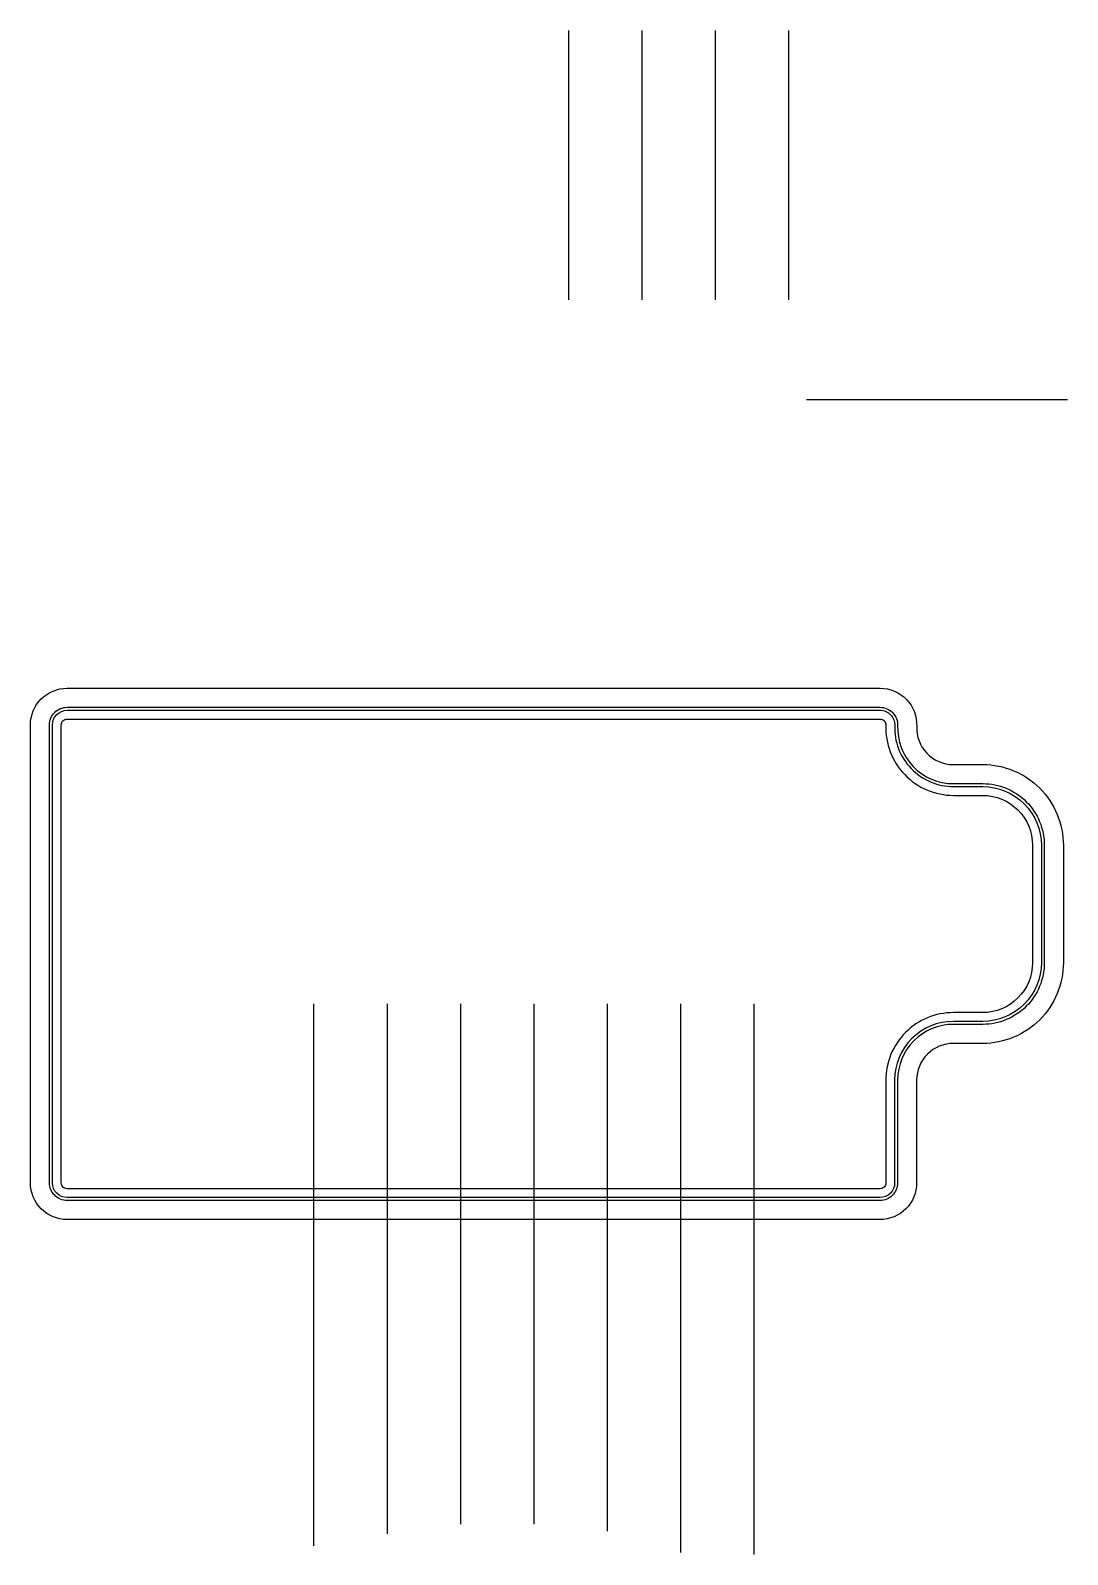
# Model space of a CAD drawing. Header units: inches. Extents: x -0.8 to 34.6, y -10.9 to 41.
import ezdxf

# ---------------------------------------------------------------- set-up
doc = ezdxf.new("R2010")
doc.units = ezdxf.units.IN
doc.header["$MEASUREMENT"] = 0

msp = doc.modelspace()

# ---------------------------------------------------------------- linework, layer by layer
for p, q in [((17.591, 31.842, 8.3), (17.591, 41.019, 8.3)), ((20.091, 31.842, 8.3), (20.091, 41.019, 8.3)), ((22.591, 31.842, 8.3), (22.591, 41.019, 8.3)), ((25.091, 31.842, 8.3), (25.091, 41.019, 8.3)), ((34.591, 28.442, 8), (25.691, 28.442, 8)), ((8.9, 7.864), (8.9, -1.313)), ((11.4, 7.864), (11.4, -1.313)), ((13.9, 7.864, 0.3), (13.9, -1.313, 0.3)), ((16.4, 7.864, 0.3), (16.4, -1.313, 0.3)), ((18.9, 7.864, 0.3), (18.9, -1.313, 0.3)), ((21.4, 7.864, 0.3), (21.4, -1.313, 0.3)), ((23.9, 7.864, 0.3), (23.9, -1.313, 0.3)), ((8.9, -1.313), (8.9, -10.596)), ((11.4, -1.313), (11.4, -10.196)), ((13.9, -1.313, 0.3), (13.9, -9.862, 0.3)), ((16.4, -1.313, 0.3), (16.4, -9.862, 0.3)), ((18.9, -1.313, 0.3), (18.9, -10.096, 0.3)), ((21.4, -1.313, 0.3), (21.4, -10.829, 0.3)), ((23.9, -1.313, 0.3), (23.9, -10.896, 0.3))]:
    msp.add_line(p, q)
for points in [[(31.7, 6.514), (30.7, 6.514, 0.414214), (29.45, 5.264), (29.45, 1.764, -0.414214), (28.2, 0.514), (0.5, 0.514, -0.414214), (-0.75, 1.764), (-0.75, 17.364, -0.414214), (0.5, 18.614), (28.202, 18.614, -0.425982), (29.451, 17.314, 0.425982), (30.7, 16.014), (31.7, 16.014, -0.414214), (34.45, 13.264), (34.45, 9.264, -0.414214)], [(31.7, 7.164), (30.7, 7.164, 0.414214), (28.8, 5.264), (28.8, 1.764, -0.414214), (28.2, 1.164), (0.5, 1.164, -0.414214), (-0.1, 1.764), (-0.1, 17.364, -0.414214), (0.5, 17.964), (28.202, 17.964, -0.425982), (28.802, 17.34, 0.425982), (30.7, 15.364), (31.7, 15.364, -0.414214), (33.8, 13.264), (33.8, 9.264, -0.414214)], [(31.7, 7.264), (30.7, 7.264, 0.414214), (28.7, 5.264), (28.7, 1.764, -0.414214), (28.2, 1.264), (0.5, 1.264, -0.414214), (0, 1.764), (0, 17.364, -0.414214), (0.5, 17.864), (28.202, 17.864, -0.425982), (28.702, 17.344, 0.425982), (30.7, 15.264), (31.7, 15.264, -0.414214), (33.7, 13.264), (33.7, 9.264, -0.414214)], [(31.7, 7.564), (30.7, 7.564, 0.414214), (28.4, 5.264), (28.4, 1.764, -0.414214), (28.2, 1.564), (0.5, 1.564, -0.414214), (0.3, 1.764), (0.3, 17.364, -0.414214), (0.5, 17.564), (28.202, 17.564, -0.425982), (28.402, 17.356, 0.425982), (30.7, 14.964), (31.7, 14.964, -0.414214), (33.4, 13.264), (33.4, 9.264, -0.414214)]]:
    msp.add_lwpolyline(points, format="xyb", close=True)

doc.saveas('drawing.dxf')
